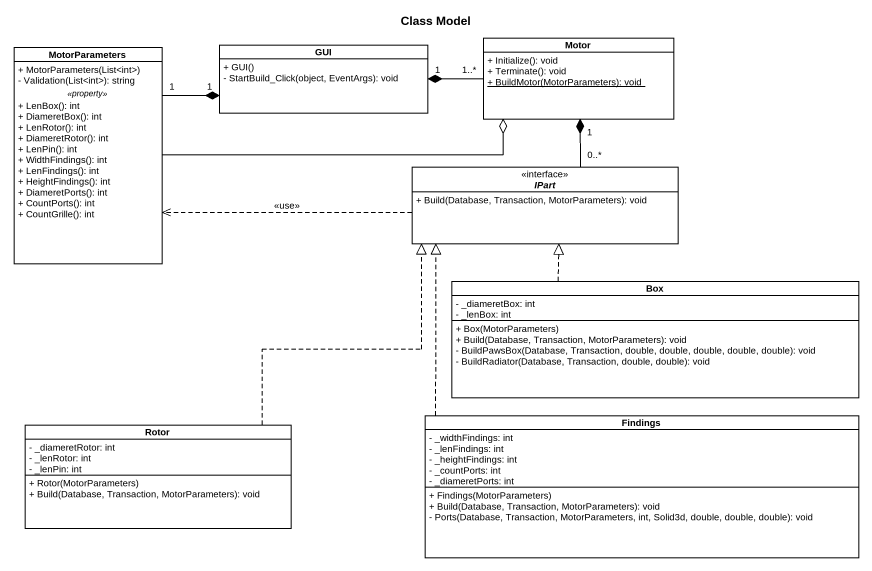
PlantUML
@startuml
title Class Model
hide circle
hide empty members
skinparam classAttributeIconSize 0
class MotorParameters {
  + MotorParameters(List<int>)
  - Validation(List<int>): string
  .. <<property>> ..
  + LenBox(): int
  + DiameretBox(): int
  + LenRotor(): int
  + DiameretRotor(): int
  + LenPin(): int
  + WidthFindings(): int
  + LenFindings(): int
  + HeightFindings(): int
  + DiameretPorts(): int
  + CountPorts(): int
  + CountGrille(): int
}
class GUI {
  + GUI()
  - StartBuild_Click(object, EventArgs): void
}
class Motor {
  + Initialize(): void
  + Terminate(): void
  {static} + BuildMotor(MotorParameters): void
}
interface IPart {
  + Build(Database, Transaction, MotorParameters): void
}
class "Box" as Box_ {
  - _diameretBox: int
  - _lenBox: int
  + Box(MotorParameters)
  + Build(Database, Transaction, MotorParameters): void
  - BuildPawsBox(Database, Transaction, double, double, double, double, double): void
  - BuildRadiator(Database, Transaction, double, double): void
}
class Findings {
  - _widthFindings: int
  - _lenFindings: int
  - _heightFindings: int
  - _countPorts: int
  - _diameretPorts: int
  + Findings(MotorParameters)
  + Build(Database, Transaction, MotorParameters): void
  - Ports(Database, Transaction, MotorParameters, int, Solid3d, double, double, double): void
}
class Rotor {
  - _diameretRotor: int
  - _lenRotor: int
  - _lenPin: int
  + Rotor(MotorParameters)
  + Build(Database, Transaction, MotorParameters): void
}
MotorParameters "1" -right-* "1" GUI
MotorParameters -right-o Motor
Motor "1..*" -left-* "1" GUI
IPart .left.> MotorParameters : <<use>>
IPart "0..*" -up-* "1" Motor
Box_ .up.|> IPart
Findings .up.|> IPart
Rotor .up.|> IPart
@enduml
